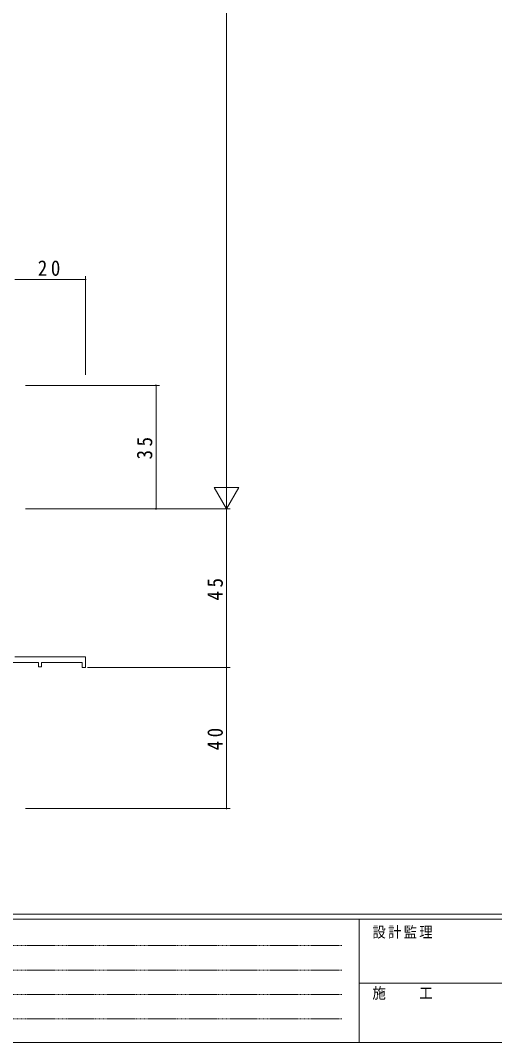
# Model space of a CAD drawing. Units: millimetres on the paper. Extents: x -397 to 397, y -282 to 282.
# Drawn here: x -232.4 to -97.9, y -282.1 to 7.8 of the extents above; entities that cross this region are included whole.
import ezdxf

# ---------------------------------------------------------------- set-up
doc = ezdxf.new("R2010")
doc.units = ezdxf.units.MM
doc.linetypes.add('USER1', pattern=[0.375, 0.25, -0.125])
for name, color, linetype, lineweight in [('0-1_YKK_ZWAK', 7, 'Continuous', 18), ('0-3_YKK_11', 7, 'Continuous', 18), ('0-6_YKK_D', 6, 'Continuous', 18)]:
    doc.layers.add(name, color=color, linetype=linetype, lineweight=lineweight)
doc.styles.add('ＭＳ ゴシック', font='')
doc.styles.get('ＭＳ ゴシック').set_extended_font_data('MS Gothic')

msp = doc.modelspace()

# ---------------------------------------------------------------- linework, layer by layer
at = {"layer": '0-1_YKK_ZWAK'}
for p, q in [((376.092, -245.7), (-393.908, -245.7)), ((338.292, -247.1), (-393.908, -247.1)), ((-136.308, -247.1), (-136.308, -282.1)), ((-136.308, -265.299), (-7.508, -265.299)), ((-393.908, -282.1), (338.292, -282.1))]:
    msp.add_line(p, q, dxfattribs=at)
at = {"layer": '0-1_YKK_ZWAK', "linetype": 'USER1'}
for p, q in [((-389.31, -254.612), (-141.117, -254.612)), ((-389.31, -261.541), (-141.117, -261.541)), ((-389.31, -268.47), (-141.117, -268.47)), ((-389.31, -275.398), (-141.117, -275.398))]:
    msp.add_line(p, q, dxfattribs=at)
at = {"layer": '0-3_YKK_11'}
for p, q in [((-213.908, -172.7), (-233.908, -172.7)), ((-213.908, -175.7), (-213.908, -172.7)), ((-252.278, -174.33), (-227.208, -174.33)), ((-227.208, -174.33), (-227.208, -175.5)), ((-227.208, -175.5), (-226.408, -175.5)), ((-226.408, -174.33), (-214.808, -174.33)), ((-226.408, -175.5), (-226.408, -174.33)), ((-214.808, -174.33), (-214.808, -175.7)), ((-214.808, -175.7), (-213.908, -175.7))]:
    msp.add_line(p, q, dxfattribs=at)
at = {"layer": '0-6_YKK_D'}
for p, q in [((-173.908, 162.3), (-173.908, -123.7)), ((-233.908, -65.7), (-213.908, -65.7)), ((-213.908, -92.7), (-213.908, -64.7)), ((-230.908, -95.7), (-192.908, -95.7)), ((-193.908, -95.7), (-193.908, -130.7)), ((-173.908, -130.7), (-173.908, -118.576)), ((-170.408, -124.638), (-177.408, -124.638)), ((-173.908, -130.7), (-177.408, -124.638)), ((-173.908, -130.7), (-170.408, -124.638)), ((-230.908, -130.7), (-172.908, -130.7)), ((-230.908, -130.7), (-172.908, -130.7)), ((-230.908, -130.7), (-192.908, -130.7)), ((-173.908, -130.7), (-173.908, -175.7)), ((-213.358, -175.7), (-172.908, -175.7)), ((-212.089, -175.7), (-172.908, -175.7)), ((-173.908, -175.7), (-173.908, -215.7)), ((-230.908, -215.7), (-172.908, -215.7))]:
    msp.add_line(p, q, dxfattribs=at)
for centre, start, end in [((-213.908, -65.7), 0, 180), ((-213.908, -65.7), 180, 0), ((-193.908, -95.7), 90, 270), ((-193.908, -95.7), 270, 90), ((-193.908, -130.7), 90, 270), ((-193.908, -130.7), 270, 90), ((-173.908, -175.7), 90, 270), ((-173.908, -175.7), 90, 270), ((-173.908, -175.7), 270, 90), ((-173.908, -175.7), 270, 90), ((-173.908, -215.7), 90, 270), ((-173.908, -215.7), 270, 90)]:
    msp.add_arc(centre, 0.106, start, end, dxfattribs=at)

# ---------------------------------------------------------------- texts
at = {"layer": '0-1_YKK_ZWAK', "char_height": 3.079, "attachment_point": 7, "style": 'ＭＳ ゴシック'}
for s, insert in [('\\T1.17;\\W0.9;設計監理', (-132.539, -252.633)), ('\\T1.17;\\W0.9;施\u3000\u3000工', (-132.539, -269.954))]:
    msp.add_mtext(s, dxfattribs=dict(at, insert=insert))
at = {"layer": '0-6_YKK_D', "color": 7, "insert": (-227.428, -64.7), "char_height": 4.399, "attachment_point": 7, "style": 'ＭＳ ゴシック'}
msp.add_mtext('\\T1.37;\\W0.9;20', dxfattribs=at)
at = {"layer": '0-6_YKK_D', "color": 7, "char_height": 4.399, "attachment_point": 7, "rotation": 90, "style": 'ＭＳ ゴシック'}
for s, insert in [('\\T1.37;\\W0.9;35', (-194.908, -116.72)), ('\\T1.37;\\W0.9;45', (-174.908, -156.72)), ('\\T1.37;\\W0.9;40', (-174.908, -199.22))]:
    msp.add_mtext(s, dxfattribs=dict(at, insert=insert))

doc.saveas('drawing.dxf')
